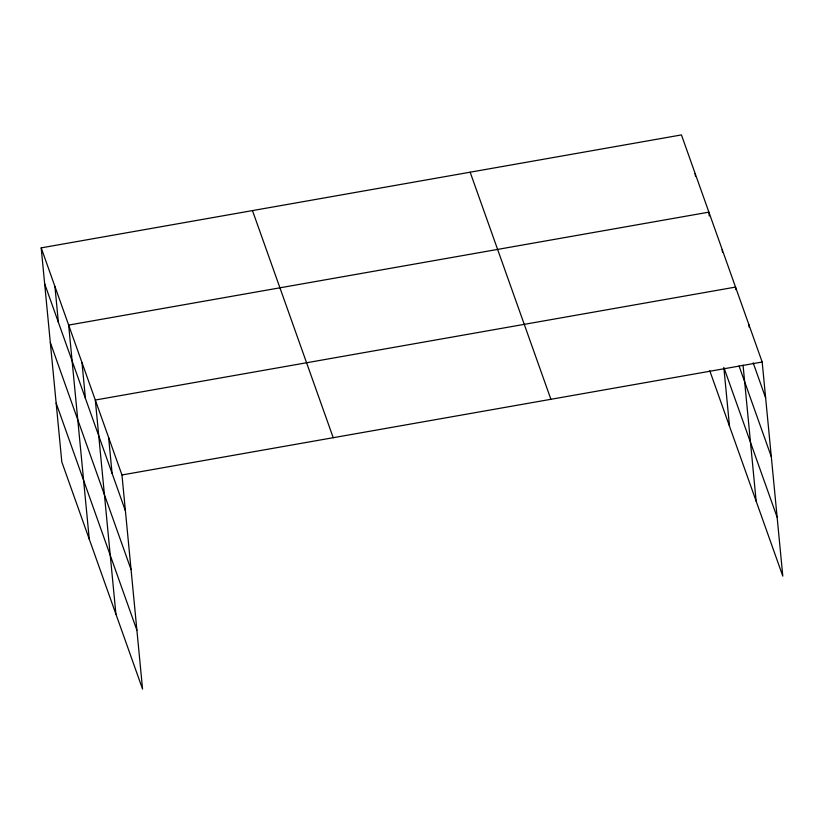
<?xml version="1.0" encoding="UTF-8"?>
<svg xmlns="http://www.w3.org/2000/svg" width="824" height="824" viewBox="0 0 824 824"><rect width="100%" height="100%" fill="white"/><g stroke="black" fill="none" stroke-linecap="round" stroke-linejoin="round"><path stroke-width="1.24" d="M41.2 247.87L121.952 474.974L142.562 689.08L61.821 461.976L41.2 247.87L681.438 134.92L762.179 362.024L782.8 576.13L709.773 370.738M121.952 474.974L762.179 362.024M753.167 362.807L765.63 397.858M739.066 366.031L771.295 456.692M777.135 517.297L723.843 367.411L729.508 426.235M470.154 172.195L550.906 399.3M252.474 210.594L333.226 437.709M44.651 283.703L125.403 510.808M50.316 342.526L131.067 569.641M56.156 403.142L136.897 630.247M748.861 324.553L749.109 327.118M735.781 289.646L735.533 287.082L95.306 400.031L115.916 614.138M743.052 365.114L756.154 501.188M722.215 249.61L722.463 252.165M709.258 215.97L708.887 212.139L68.66 325.089L89.27 539.184M695.168 173.524L695.404 176.089M108.624 437.503L112.074 473.337M81.978 362.56L85.428 398.394M54.93 286.474L58.38 322.308"/></g></svg>
